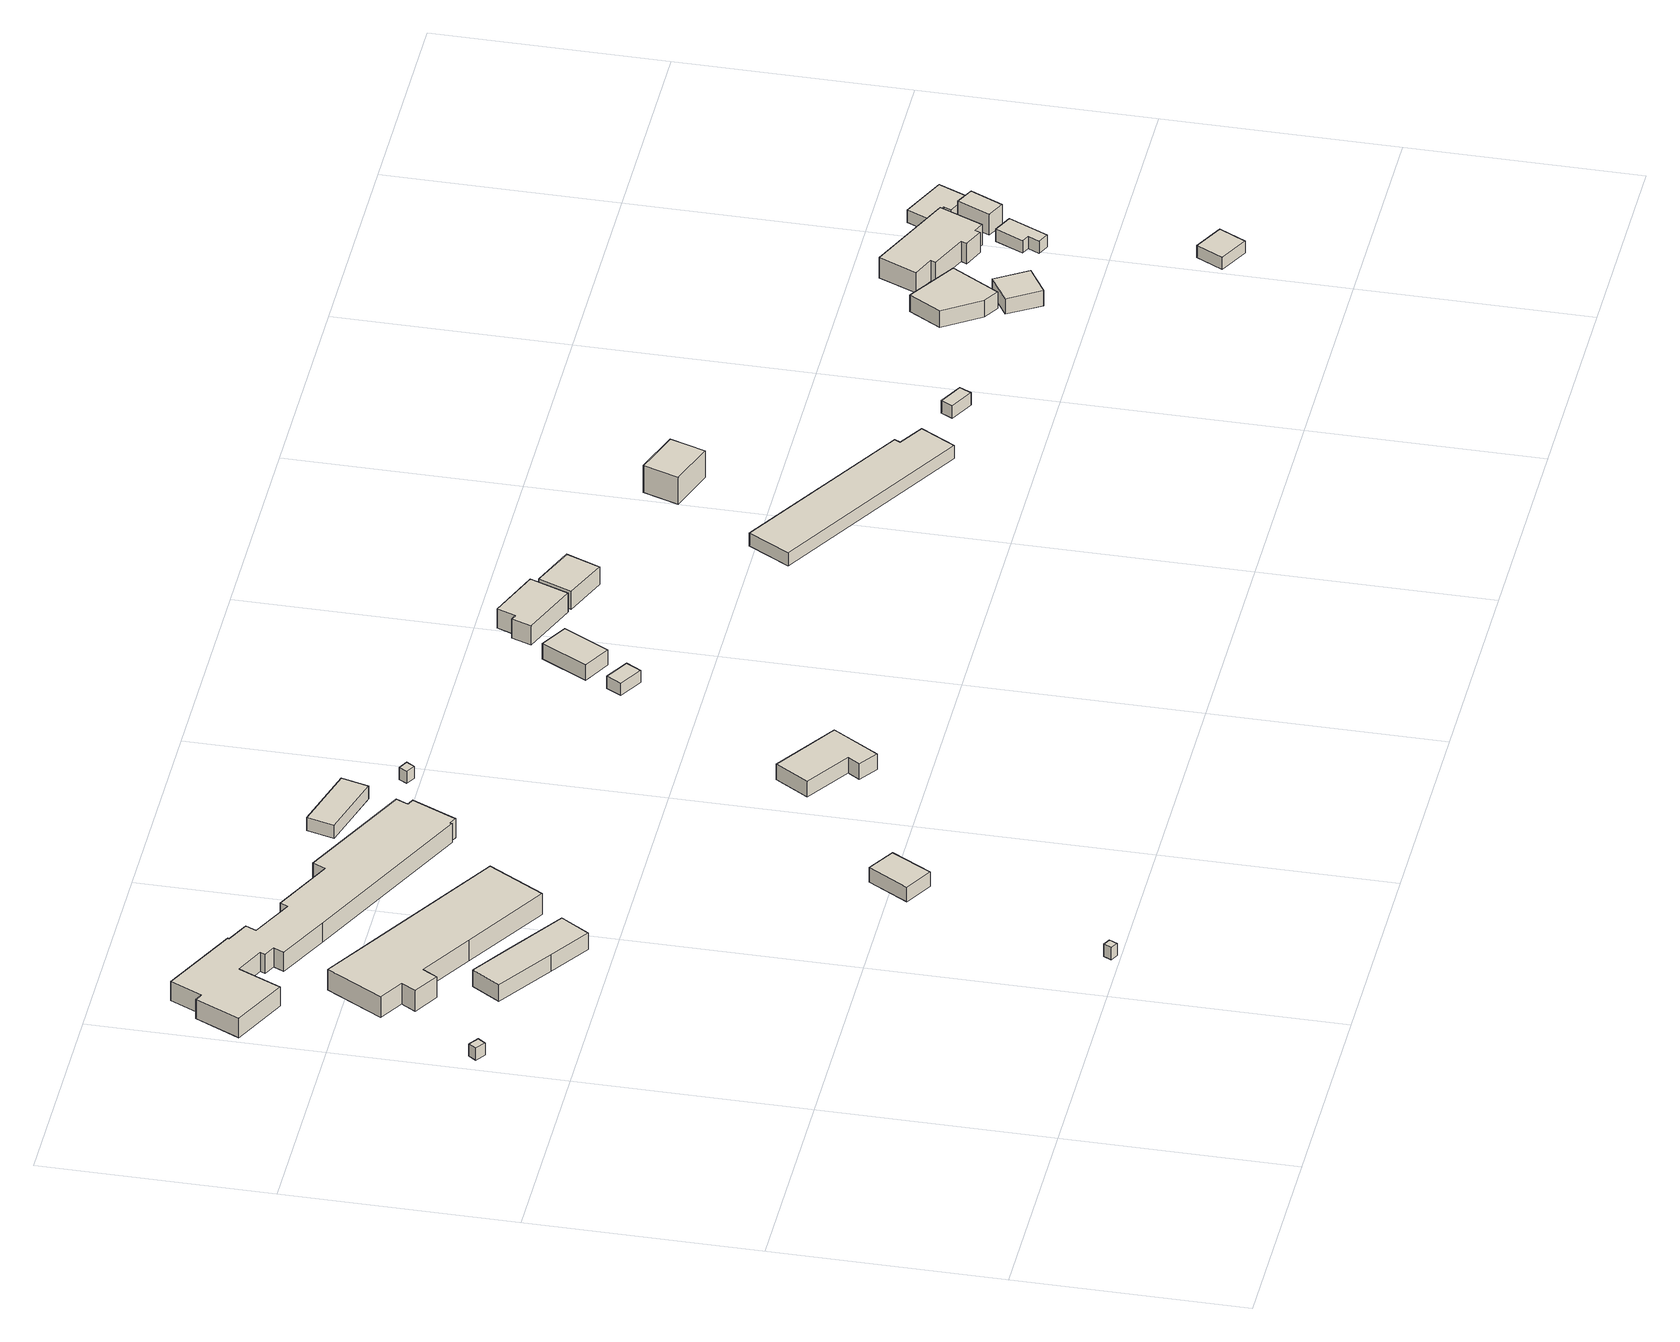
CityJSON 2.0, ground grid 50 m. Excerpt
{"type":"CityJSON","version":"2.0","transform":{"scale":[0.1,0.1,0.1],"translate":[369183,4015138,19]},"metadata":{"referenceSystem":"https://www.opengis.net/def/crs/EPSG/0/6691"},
"CityObjects":{
"building1":{"type":"Building","attributes":{"枝番":1,"利根川水系渡良瀬川洪水浸水想定区域（計画規模）.規模":"L1","利根川水系渡良瀬川洪水浸水想定区域（計画規模）.浸水ランク":"2","利根川水系渡良瀬川洪水浸水想定区域（計画規模）.浸水深":2.23,"利根川水系渡良瀬川洪水浸水想定区域（計画規模）.継続時間":6.7,"利根川水系渡良瀬川洪水浸水想定区域（想定最大規模）.規模":"L2","利根川水系渡良瀬川洪水浸水想定区域（想定最大規模）.浸水ランク":"3","利根川水系渡良瀬川洪水浸水想定区域（想定最大規模）.浸水深":3.54,"利根川水系渡良瀬川洪水浸水想定区域（想定最大規模）.継続時間":20.1,"利根川水系矢場川洪水浸水想定区域（想定最大規模）.規模":"L2","利根川水系矢場川洪水浸水想定区域（想定最大規模）.浸水ランク":"2","利根川水系矢場川洪水浸水想定区域（想定最大規模）.浸水深":0.99,"利根川水系矢場川洪水浸水想定区域（想定最大規模）.継続時間":4.3,"利根川水系多々良川洪水浸水想定区域（計画規模）.規模":"L1","利根川水系多々良川洪水浸水想定区域（計画規模）.浸水ランク":"1","利根川水系多々良川洪水浸水想定区域（計画規模）.浸水深":0.33,"利根川水系多々良川洪水浸水想定区域（想定最大規模）.規模":"L2","利根川水系多々良川洪水浸水想定区域（想定最大規模）.浸水ランク":"2","利根川水系多々良川洪水浸水想定区域（想定最大規模）.浸水深":0.8,"利根川水系利根川洪水浸水想定区域（想定最大規模）.規模":"L2","利根川水系利根川洪水浸水想定区域（想定最大規模）.浸水ランク":"2","利根川水系利根川洪水浸水想定区域（想定最大規模）.浸水深":1.34,"BuildingDetails.prefecture":"10","BuildingDetails.city":"10207"},"geometry":[{"type":"Solid","lod":"1","boundaries":[[[[0,1,2,3]],[[2,4,5,3]],[[1,6,4,2]],[[0,7,6,1]],[[3,5,7,0]],[[4,6,7,5]]]]}]},
"building2":{"type":"Building","attributes":{"枝番":1,"利根川水系渡良瀬川洪水浸水想定区域（計画規模）.規模":"L1","利根川水系渡良瀬川洪水浸水想定区域（計画規模）.浸水ランク":"2","利根川水系渡良瀬川洪水浸水想定区域（計画規模）.浸水深":2.7,"利根川水系渡良瀬川洪水浸水想定区域（計画規模）.継続時間":11.9,"利根川水系渡良瀬川洪水浸水想定区域（想定最大規模）.規模":"L2","利根川水系渡良瀬川洪水浸水想定区域（想定最大規模）.浸水ランク":"3","利根川水系渡良瀬川洪水浸水想定区域（想定最大規模）.浸水深":3.79,"利根川水系渡良瀬川洪水浸水想定区域（想定最大規模）.継続時間":32.1,"利根川水系矢場川洪水浸水想定区域（想定最大規模）.規模":"L2","利根川水系矢場川洪水浸水想定区域（想定最大規模）.浸水ランク":"2","利根川水系矢場川洪水浸水想定区域（想定最大規模）.浸水深":1.17,"利根川水系矢場川洪水浸水想定区域（想定最大規模）.継続時間":16.3,"利根川水系多々良川洪水浸水想定区域（計画規模）.規模":"L1","利根川水系多々良川洪水浸水想定区域（計画規模）.浸水ランク":"2","利根川水系多々良川洪水浸水想定区域（計画規模）.浸水深":0.53,"利根川水系多々良川洪水浸水想定区域（計画規模）.継続時間":4.6,"利根川水系多々良川洪水浸水想定区域（想定最大規模）.規模":"L2","利根川水系多々良川洪水浸水想定区域（想定最大規模）.浸水ランク":"2","利根川水系多々良川洪水浸水想定区域（想定最大規模）.浸水深":0.99,"利根川水系多々良川洪水浸水想定区域（想定最大規模）.継続時間":14.3,"利根川水系利根川洪水浸水想定区域（想定最大規模）.規模":"L2","利根川水系利根川洪水浸水想定区域（想定最大規模）.浸水ランク":"2","利根川水系利根川洪水浸水想定区域（想定最大規模）.浸水深":1.74,"BuildingDetails.prefecture":"10","BuildingDetails.city":"10207"},"geometry":[{"type":"Solid","lod":"1","boundaries":[[[[8,9,10,11]],[[10,12,13,11]],[[9,14,12,10]],[[8,15,14,9]],[[11,13,15,8]],[[12,14,15,13]]]]}]},
"building3":{"type":"Building","attributes":{"枝番":1,"利根川水系渡良瀬川洪水浸水想定区域（計画規模）.規模":"L1","利根川水系渡良瀬川洪水浸水想定区域（計画規模）.浸水ランク":"2","利根川水系渡良瀬川洪水浸水想定区域（計画規模）.浸水深":1.74,"利根川水系渡良瀬川洪水浸水想定区域（計画規模）.継続時間":6.8,"利根川水系渡良瀬川洪水浸水想定区域（想定最大規模）.規模":"L2","利根川水系渡良瀬川洪水浸水想定区域（想定最大規模）.浸水ランク":"3","利根川水系渡良瀬川洪水浸水想定区域（想定最大規模）.浸水深":3.25,"利根川水系渡良瀬川洪水浸水想定区域（想定最大規模）.継続時間":20.3,"利根川水系矢場川洪水浸水想定区域（想定最大規模）.規模":"L2","利根川水系矢場川洪水浸水想定区域（想定最大規模）.浸水ランク":"2","利根川水系矢場川洪水浸水想定区域（想定最大規模）.浸水深":0.69,"利根川水系矢場川洪水浸水想定区域（想定最大規模）.継続時間":5,"利根川水系多々良川洪水浸水想定区域（計画規模）.規模":"L1","利根川水系多々良川洪水浸水想定区域（計画規模）.浸水ランク":"1","利根川水系多々良川洪水浸水想定区域（計画規模）.浸水深":0.03,"利根川水系多々良川洪水浸水想定区域（想定最大規模）.規模":"L2","利根川水系多々良川洪水浸水想定区域（想定最大規模）.浸水ランク":"1","利根川水系多々良川洪水浸水想定区域（想定最大規模）.浸水深":0.49,"利根川水系利根川洪水浸水想定区域（想定最大規模）.規模":"L2","利根川水系利根川洪水浸水想定区域（想定最大規模）.浸水ランク":"2","利根川水系利根川洪水浸水想定区域（想定最大規模）.浸水深":1.14,"usage":"411","measuredHeight":4.6,"BuildingDetails.prefecture":"10","BuildingDetails.city":"10207","BuildingDetails.surveyYear":2016},"geometry":[{"type":"Solid","lod":"1","boundaries":[[[[16,17,18,19,20,21]],[[20,22,23,21]],[[19,24,22,20]],[[18,25,24,19]],[[17,26,25,18]],[[16,27,26,17]],[[21,23,27,16]],[[22,24,25,26,27,23]]]]}]},
"building4":{"type":"Building","attributes":{"枝番":1,"利根川水系渡良瀬川洪水浸水想定区域（計画規模）.規模":"L1","利根川水系渡良瀬川洪水浸水想定区域（計画規模）.浸水ランク":"2","利根川水系渡良瀬川洪水浸水想定区域（計画規模）.浸水深":1.75,"利根川水系渡良瀬川洪水浸水想定区域（計画規模）.継続時間":6.8,"利根川水系渡良瀬川洪水浸水想定区域（想定最大規模）.規模":"L2","利根川水系渡良瀬川洪水浸水想定区域（想定最大規模）.浸水ランク":"3","利根川水系渡良瀬川洪水浸水想定区域（想定最大規模）.浸水深":3.25,"利根川水系渡良瀬川洪水浸水想定区域（想定最大規模）.継続時間":20.3,"利根川水系矢場川洪水浸水想定区域（想定最大規模）.規模":"L2","利根川水系矢場川洪水浸水想定区域（想定最大規模）.浸水ランク":"2","利根川水系矢場川洪水浸水想定区域（想定最大規模）.浸水深":0.69,"利根川水系矢場川洪水浸水想定区域（想定最大規模）.継続時間":5,"利根川水系多々良川洪水浸水想定区域（計画規模）.規模":"L1","利根川水系多々良川洪水浸水想定区域（計画規模）.浸水ランク":"1","利根川水系多々良川洪水浸水想定区域（計画規模）.浸水深":0.03,"利根川水系多々良川洪水浸水想定区域（想定最大規模）.規模":"L2","利根川水系多々良川洪水浸水想定区域（想定最大規模）.浸水ランク":"1","利根川水系多々良川洪水浸水想定区域（想定最大規模）.浸水深":0.49,"利根川水系利根川洪水浸水想定区域（想定最大規模）.規模":"L2","利根川水系利根川洪水浸水想定区域（想定最大規模）.浸水ランク":"2","利根川水系利根川洪水浸水想定区域（想定最大規模）.浸水深":1.14,"usage":"451","measuredHeight":6.8,"BuildingDetails.prefecture":"10","BuildingDetails.city":"10207","BuildingDetails.surveyYear":2016},"geometry":[{"type":"Solid","lod":"1","boundaries":[[[[28,29,30,31,32,33,34,35,36,37]],[[36,38,39,37]],[[35,40,38,36]],[[34,41,40,35]],[[33,42,41,34]],[[32,43,42,33]],[[31,44,43,32]],[[30,45,44,31]],[[29,46,45,30]],[[28,47,46,29]],[[37,39,47,28]],[[38,40,41,42,43,44,45,46,47,39]]]]}]},
"building5":{"type":"Building","attributes":{"枝番":1,"利根川水系渡良瀬川洪水浸水想定区域（計画規模）.規模":"L1","利根川水系渡良瀬川洪水浸水想定区域（計画規模）.浸水ランク":"3","利根川水系渡良瀬川洪水浸水想定区域（計画規模）.浸水深":4.33,"利根川水系渡良瀬川洪水浸水想定区域（計画規模）.継続時間":7.3,"利根川水系渡良瀬川洪水浸水想定区域（想定最大規模）.規模":"L2","利根川水系渡良瀬川洪水浸水想定区域（想定最大規模）.浸水ランク":"3","利根川水系渡良瀬川洪水浸水想定区域（想定最大規模）.浸水深":4.75,"利根川水系渡良瀬川洪水浸水想定区域（想定最大規模）.継続時間":21.4,"利根川水系矢場川洪水浸水想定区域（想定最大規模）.規模":"L2","利根川水系矢場川洪水浸水想定区域（想定最大規模）.浸水ランク":"2","利根川水系矢場川洪水浸水想定区域（想定最大規模）.浸水深":0.58,"利根川水系矢場川洪水浸水想定区域（想定最大規模）.継続時間":7.6,"利根川水系多々良川洪水浸水想定区域（計画規模）.規模":"L1","利根川水系多々良川洪水浸水想定区域（計画規模）.浸水ランク":"1","利根川水系多々良川洪水浸水想定区域（計画規模）.浸水深":0.13,"利根川水系多々良川洪水浸水想定区域（想定最大規模）.規模":"L2","利根川水系多々良川洪水浸水想定区域（想定最大規模）.浸水ランク":"1","利根川水系多々良川洪水浸水想定区域（想定最大規模）.浸水深":0.4,"利根川水系利根川洪水浸水想定区域（想定最大規模）.規模":"L2","利根川水系利根川洪水浸水想定区域（想定最大規模）.浸水ランク":"2","利根川水系利根川洪水浸水想定区域（想定最大規模）.浸水深":1.04,"usage":"451","measuredHeight":6.2,"BuildingDetails.prefecture":"10","BuildingDetails.city":"10207","BuildingDetails.surveyYear":2016},"geometry":[{"type":"Solid","lod":"1","boundaries":[[[[48,49,50,51,52,53,54,55,56,57,58,59,60,61,62,63,64,65,66,67,68,69,70,71,72,73]],[[72,74,75,73]],[[71,76,74,72]],[[70,77,76,71]],[[69,78,77,70]],[[68,79,78,69]],[[67,80,79,68]],[[66,81,80,67]],[[65,82,81,66]],[[64,83,82,65]],[[63,84,83,64]],[[62,85,84,63]],[[61,86,85,62]],[[60,87,86,61]],[[59,88,87,60]],[[58,89,88,59]],[[57,90,89,58]],[[56,91,90,57]],[[55,92,91,56]],[[54,93,92,55]],[[53,94,93,54]],[[52,95,94,53]],[[51,96,95,52]],[[50,97,96,51]],[[49,98,97,50]],[[48,99,98,49]],[[73,75,99,48]],[[74,76,77,78,79,80,81,82,83,84,85,86,87,88,89,90,91,92,93,94,95,96,97,98,99,75]]]]}]},
"building6":{"type":"Building","attributes":{"枝番":1,"利根川水系渡良瀬川洪水浸水想定区域（計画規模）.規模":"L1","利根川水系渡良瀬川洪水浸水想定区域（計画規模）.浸水ランク":"2","利根川水系渡良瀬川洪水浸水想定区域（計画規模）.浸水深":2.06,"利根川水系渡良瀬川洪水浸水想定区域（計画規模）.継続時間":10.2,"利根川水系渡良瀬川洪水浸水想定区域（想定最大規模）.規模":"L2","利根川水系渡良瀬川洪水浸水想定区域（想定最大規模）.浸水ランク":"3","利根川水系渡良瀬川洪水浸水想定区域（想定最大規模）.浸水深":3.45,"利根川水系渡良瀬川洪水浸水想定区域（想定最大規模）.継続時間":29.6,"利根川水系矢場川洪水浸水想定区域（想定最大規模）.規模":"L2","利根川水系矢場川洪水浸水想定区域（想定最大規模）.浸水ランク":"2","利根川水系矢場川洪水浸水想定区域（想定最大規模）.浸水深":0.88,"利根川水系矢場川洪水浸水想定区域（想定最大規模）.継続時間":13.6,"利根川水系多々良川洪水浸水想定区域（計画規模）.規模":"L1","利根川水系多々良川洪水浸水想定区域（計画規模）.浸水ランク":"1","利根川水系多々良川洪水浸水想定区域（計画規模）.浸水深":0.23,"利根川水系多々良川洪水浸水想定区域（想定最大規模）.規模":"L2","利根川水系多々良川洪水浸水想定区域（想定最大規模）.浸水ランク":"2","利根川水系多々良川洪水浸水想定区域（想定最大規模）.浸水深":0.69,"利根川水系多々良川洪水浸水想定区域（想定最大規模）.継続時間":11,"利根川水系利根川洪水浸水想定区域（想定最大規模）.規模":"L2","利根川水系利根川洪水浸水想定区域（想定最大規模）.浸水ランク":"2","利根川水系利根川洪水浸水想定区域（想定最大規模）.浸水深":1.44,"usage":"411","measuredHeight":4,"BuildingDetails.prefecture":"10","BuildingDetails.city":"10207","BuildingDetails.surveyYear":2016},"geometry":[{"type":"Solid","lod":"1","boundaries":[[[[100,101,102,103]],[[102,104,105,103]],[[101,106,104,102]],[[100,107,106,101]],[[103,105,107,100]],[[104,106,107,105]]]]}]},
"building7":{"type":"Building","attributes":{"枝番":1,"利根川水系渡良瀬川洪水浸水想定区域（計画規模）.規模":"L1","利根川水系渡良瀬川洪水浸水想定区域（計画規模）.浸水ランク":"2","利根川水系渡良瀬川洪水浸水想定区域（計画規模）.浸水深":1.86,"利根川水系渡良瀬川洪水浸水想定区域（計画規模）.継続時間":7.1,"利根川水系渡良瀬川洪水浸水想定区域（想定最大規模）.規模":"L2","利根川水系渡良瀬川洪水浸水想定区域（想定最大規模）.浸水ランク":"3","利根川水系渡良瀬川洪水浸水想定区域（想定最大規模）.浸水深":3.26,"利根川水系渡良瀬川洪水浸水想定区域（想定最大規模）.継続時間":20.9,"利根川水系矢場川洪水浸水想定区域（想定最大規模）.規模":"L2","利根川水系矢場川洪水浸水想定区域（想定最大規模）.浸水ランク":"2","利根川水系矢場川洪水浸水想定区域（想定最大規模）.浸水深":0.68,"利根川水系矢場川洪水浸水想定区域（想定最大規模）.継続時間":6.8,"利根川水系多々良川洪水浸水想定区域（想定最大規模）.規模":"L2","利根川水系多々良川洪水浸水想定区域（想定最大規模）.浸水ランク":"1","利根川水系多々良川洪水浸水想定区域（想定最大規模）.浸水深":0.49,"利根川水系利根川洪水浸水想定区域（想定最大規模）.規模":"L2","利根川水系利根川洪水浸水想定区域（想定最大規模）.浸水ランク":"2","利根川水系利根川洪水浸水想定区域（想定最大規模）.浸水深":1.14,"usage":"411","measuredHeight":3.6,"BuildingDetails.prefecture":"10","BuildingDetails.city":"10207","BuildingDetails.surveyYear":2016},"geometry":[{"type":"Solid","lod":"1","boundaries":[[[[108,109,110,111]],[[110,112,113,111]],[[109,114,112,110]],[[108,115,114,109]],[[111,113,115,108]],[[112,114,115,113]]]]}]},
"building8":{"type":"Building","attributes":{"枝番":1,"利根川水系渡良瀬川洪水浸水想定区域（計画規模）.規模":"L1","利根川水系渡良瀬川洪水浸水想定区域（計画規模）.浸水ランク":"2","利根川水系渡良瀬川洪水浸水想定区域（計画規模）.浸水深":1.76,"利根川水系渡良瀬川洪水浸水想定区域（計画規模）.継続時間":8.6,"利根川水系渡良瀬川洪水浸水想定区域（想定最大規模）.規模":"L2","利根川水系渡良瀬川洪水浸水想定区域（想定最大規模）.浸水ランク":"3","利根川水系渡良瀬川洪水浸水想定区域（想定最大規模）.浸水深":3.15,"利根川水系渡良瀬川洪水浸水想定区域（想定最大規模）.継続時間":25.7,"利根川水系矢場川洪水浸水想定区域（想定最大規模）.規模":"L2","利根川水系矢場川洪水浸水想定区域（想定最大規模）.浸水ランク":"2","利根川水系矢場川洪水浸水想定区域（想定最大規模）.浸水深":0.57,"利根川水系矢場川洪水浸水想定区域（想定最大規模）.継続時間":10.9,"利根川水系多々良川洪水浸水想定区域（計画規模）.規模":"L1","利根川水系多々良川洪水浸水想定区域（計画規模）.浸水ランク":"1","利根川水系多々良川洪水浸水想定区域（計画規模）.浸水深":0.03,"利根川水系多々良川洪水浸水想定区域（想定最大規模）.規模":"L2","利根川水系多々良川洪水浸水想定区域（想定最大規模）.浸水ランク":"1","利根川水系多々良川洪水浸水想定区域（想定最大規模）.浸水深":0.4,"利根川水系多々良川洪水浸水想定区域（想定最大規模）.継続時間":7.1,"利根川水系利根川洪水浸水想定区域（想定最大規模）.規模":"L2","利根川水系利根川洪水浸水想定区域（想定最大規模）.浸水ランク":"2","利根川水系利根川洪水浸水想定区域（想定最大規模）.浸水深":1.14,"usage":"411","measuredHeight":7,"BuildingDetails.prefecture":"10","BuildingDetails.city":"10207","BuildingDetails.surveyYear":2016},"geometry":[{"type":"Solid","lod":"1","boundaries":[[[[116,117,118,119,120,121]],[[120,122,123,121]],[[119,124,122,120]],[[118,125,124,119]],[[117,126,125,118]],[[116,127,126,117]],[[121,123,127,116]],[[122,124,125,126,127,123]]]]}]},
"building9":{"type":"Building","attributes":{"枝番":1,"利根川水系渡良瀬川洪水浸水想定区域（計画規模）.規模":"L1","利根川水系渡良瀬川洪水浸水想定区域（計画規模）.浸水ランク":"2","利根川水系渡良瀬川洪水浸水想定区域（計画規模）.浸水深":2.08,"利根川水系渡良瀬川洪水浸水想定区域（計画規模）.継続時間":7.4,"利根川水系渡良瀬川洪水浸水想定区域（想定最大規模）.規模":"L2","利根川水系渡良瀬川洪水浸水想定区域（想定最大規模）.浸水ランク":"3","利根川水系渡良瀬川洪水浸水想定区域（想定最大規模）.浸水深":3.46,"利根川水系渡良瀬川洪水浸水想定区域（想定最大規模）.継続時間":21.8,"利根川水系矢場川洪水浸水想定区域（想定最大規模）.規模":"L2","利根川水系矢場川洪水浸水想定区域（想定最大規模）.浸水ランク":"2","利根川水系矢場川洪水浸水想定区域（想定最大規模）.浸水深":0.88,"利根川水系矢場川洪水浸水想定区域（想定最大規模）.継続時間":7.9,"利根川水系多々良川洪水浸水想定区域（計画規模）.規模":"L1","利根川水系多々良川洪水浸水想定区域（想定最大規模）.規模":"L2","利根川水系多々良川洪水浸水想定区域（想定最大規模）.浸水ランク":"2","利根川水系多々良川洪水浸水想定区域（想定最大規模）.浸水深":0.69,"利根川水系多々良川洪水浸水想定区域（想定最大規模）.継続時間":1.2,"利根川水系利根川洪水浸水想定区域（想定最大規模）.規模":"L2","利根川水系利根川洪水浸水想定区域（想定最大規模）.浸水ランク":"2","利根川水系利根川洪水浸水想定区域（想定最大規模）.浸水深":1.34,"BuildingDetails.prefecture":"10","BuildingDetails.city":"10207"},"geometry":[{"type":"Solid","lod":"1","boundaries":[[[[128,129,130,131]],[[130,132,133,131]],[[129,134,132,130]],[[128,135,134,129]],[[131,133,135,128]],[[132,134,135,133]]]]}]},
"building10":{"type":"Building","attributes":{"枝番":1,"利根川水系渡良瀬川洪水浸水想定区域（計画規模）.規模":"L1","利根川水系渡良瀬川洪水浸水想定区域（計画規模）.浸水ランク":"2","利根川水系渡良瀬川洪水浸水想定区域（計画規模）.浸水深":2.64,"利根川水系渡良瀬川洪水浸水想定区域（計画規模）.継続時間":9.4,"利根川水系渡良瀬川洪水浸水想定区域（想定最大規模）.規模":"L2","利根川水系渡良瀬川洪水浸水想定区域（想定最大規模）.浸水ランク":"3","利根川水系渡良瀬川洪水浸水想定区域（想定最大規模）.浸水深":3.96,"利根川水系渡良瀬川洪水浸水想定区域（想定最大規模）.継続時間":28.3,"利根川水系矢場川洪水浸水想定区域（想定最大規模）.規模":"L2","利根川水系矢場川洪水浸水想定区域（想定最大規模）.浸水ランク":"2","利根川水系矢場川洪水浸水想定区域（想定最大規模）.浸水深":1.38,"利根川水系矢場川洪水浸水想定区域（想定最大規模）.継続時間":12.5,"利根川水系多々良川洪水浸水想定区域（計画規模）.規模":"L1","利根川水系多々良川洪水浸水想定区域（計画規模）.浸水ランク":"2","利根川水系多々良川洪水浸水想定区域（計画規模）.浸水深":0.73,"利根川水系多々良川洪水浸水想定区域（想定最大規模）.規模":"L2","利根川水系多々良川洪水浸水想定区域（想定最大規模）.浸水ランク":"2","利根川水系多々良川洪水浸水想定区域（想定最大規模）.浸水深":1.18,"利根川水系多々良川洪水浸水想定区域（想定最大規模）.継続時間":9.4,"利根川水系利根川洪水浸水想定区域（想定最大規模）.規模":"L2","利根川水系利根川洪水浸水想定区域（想定最大規模）.浸水ランク":"2","利根川水系利根川洪水浸水想定区域（想定最大規模）.浸水深":1.84,"usage":"411","BuildingDetails.prefecture":"10","BuildingDetails.city":"10207","BuildingDetails.surveyYear":2016},"geometry":[{"type":"Solid","lod":"1","boundaries":[[[[136,137,138,139]],[[138,140,141,139]],[[137,142,140,138]],[[136,143,142,137]],[[139,141,143,136]],[[140,142,143,141]]]]}]},
"building11":{"type":"Building","attributes":{"枝番":1,"利根川水系渡良瀬川洪水浸水想定区域（計画規模）.規模":"L1","利根川水系渡良瀬川洪水浸水想定区域（計画規模）.浸水ランク":"2","利根川水系渡良瀬川洪水浸水想定区域（計画規模）.浸水深":2.57,"利根川水系渡良瀬川洪水浸水想定区域（計画規模）.継続時間":9.4,"利根川水系渡良瀬川洪水浸水想定区域（想定最大規模）.規模":"L2","利根川水系渡良瀬川洪水浸水想定区域（想定最大規模）.浸水ランク":"3","利根川水系渡良瀬川洪水浸水想定区域（想定最大規模）.浸水深":3.77,"利根川水系渡良瀬川洪水浸水想定区域（想定最大規模）.継続時間":28.3,"利根川水系矢場川洪水浸水想定区域（想定最大規模）.規模":"L2","利根川水系矢場川洪水浸水想定区域（想定最大規模）.浸水ランク":"2","利根川水系矢場川洪水浸水想定区域（想定最大規模）.浸水深":1.17,"利根川水系矢場川洪水浸水想定区域（想定最大規模）.継続時間":12.5,"利根川水系多々良川洪水浸水想定区域（計画規模）.規模":"L1","利根川水系多々良川洪水浸水想定区域（計画規模）.浸水ランク":"2","利根川水系多々良川洪水浸水想定区域（計画規模）.浸水深":0.53,"利根川水系多々良川洪水浸水想定区域（想定最大規模）.規模":"L2","利根川水系多々良川洪水浸水想定区域（想定最大規模）.浸水ランク":"2","利根川水系多々良川洪水浸水想定区域（想定最大規模）.浸水深":0.99,"利根川水系多々良川洪水浸水想定区域（想定最大規模）.継続時間":9.4,"利根川水系利根川洪水浸水想定区域（想定最大規模）.規模":"L2","利根川水系利根川洪水浸水想定区域（想定最大規模）.浸水ランク":"2","利根川水系利根川洪水浸水想定区域（想定最大規模）.浸水深":1.64,"usage":"411","measuredHeight":4.1,"BuildingDetails.prefecture":"10","BuildingDetails.city":"10207","BuildingDetails.surveyYear":2016},"geometry":[{"type":"Solid","lod":"1","boundaries":[[[[144,145,146,147]],[[146,148,149,147]],[[145,150,148,146]],[[144,151,150,145]],[[147,149,151,144]],[[148,150,151,149]]]]}]},
"building12":{"type":"Building","attributes":{"枝番":1,"利根川水系渡良瀬川洪水浸水想定区域（計画規模）.規模":"L1","利根川水系渡良瀬川洪水浸水想定区域（計画規模）.浸水ランク":"2","利根川水系渡良瀬川洪水浸水想定区域（計画規模）.浸水深":2.54,"利根川水系渡良瀬川洪水浸水想定区域（計画規模）.継続時間":9.4,"利根川水系渡良瀬川洪水浸水想定区域（想定最大規模）.規模":"L2","利根川水系渡良瀬川洪水浸水想定区域（想定最大規模）.浸水ランク":"3","利根川水系渡良瀬川洪水浸水想定区域（想定最大規模）.浸水深":3.67,"利根川水系渡良瀬川洪水浸水想定区域（想定最大規模）.継続時間":28.3,"利根川水系矢場川洪水浸水想定区域（想定最大規模）.規模":"L2","利根川水系矢場川洪水浸水想定区域（想定最大規模）.浸水ランク":"2","利根川水系矢場川洪水浸水想定区域（想定最大規模）.浸水深":1.08,"利根川水系矢場川洪水浸水想定区域（想定最大規模）.継続時間":12.5,"利根川水系多々良川洪水浸水想定区域（計画規模）.規模":"L1","利根川水系多々良川洪水浸水想定区域（計画規模）.浸水ランク":"1","利根川水系多々良川洪水浸水想定区域（計画規模）.浸水深":0.43,"利根川水系多々良川洪水浸水想定区域（想定最大規模）.規模":"L2","利根川水系多々良川洪水浸水想定区域（想定最大規模）.浸水ランク":"2","利根川水系多々良川洪水浸水想定区域（想定最大規模）.浸水深":0.9,"利根川水系多々良川洪水浸水想定区域（想定最大規模）.継続時間":9.4,"利根川水系利根川洪水浸水想定区域（想定最大規模）.規模":"L2","利根川水系利根川洪水浸水想定区域（想定最大規模）.浸水ランク":"2","利根川水系利根川洪水浸水想定区域（想定最大規模）.浸水深":1.54,"usage":"411","measuredHeight":6.4,"BuildingDetails.prefecture":"10","BuildingDetails.city":"10207","BuildingDetails.surveyYear":2016},"geometry":[{"type":"Solid","lod":"1","boundaries":[[[[152,153,154,155,156,157]],[[156,158,159,157]],[[155,160,158,156]],[[154,161,160,155]],[[153,162,161,154]],[[152,163,162,153]],[[157,159,163,152]],[[158,160,161,162,163,159]]]]}]},
"building13":{"type":"Building","attributes":{"枝番":1,"利根川水系渡良瀬川洪水浸水想定区域（計画規模）.規模":"L1","利根川水系渡良瀬川洪水浸水想定区域（計画規模）.浸水ランク":"2","利根川水系渡良瀬川洪水浸水想定区域（計画規模）.浸水深":2.61,"利根川水系渡良瀬川洪水浸水想定区域（計画規模）.継続時間":12.8,"利根川水系渡良瀬川洪水浸水想定区域（想定最大規模）.規模":"L2","利根川水系渡良瀬川洪水浸水想定区域（想定最大規模）.浸水ランク":"3","利根川水系渡良瀬川洪水浸水想定区域（想定最大規模）.浸水深":3.67,"利根川水系渡良瀬川洪水浸水想定区域（想定最大規模）.継続時間":33.6,"利根川水系矢場川洪水浸水想定区域（想定最大規模）.規模":"L2","利根川水系矢場川洪水浸水想定区域（想定最大規模）.浸水ランク":"2","利根川水系矢場川洪水浸水想定区域（想定最大規模）.浸水深":1.08,"利根川水系矢場川洪水浸水想定区域（想定最大規模）.継続時間":17.6,"利根川水系多々良川洪水浸水想定区域（計画規模）.規模":"L1","利根川水系多々良川洪水浸水想定区域（計画規模）.浸水ランク":"1","利根川水系多々良川洪水浸水想定区域（計画規模）.浸水深":0.43,"利根川水系多々良川洪水浸水想定区域（計画規模）.継続時間":6,"利根川水系多々良川洪水浸水想定区域（想定最大規模）.規模":"L2","利根川水系多々良川洪水浸水想定区域（想定最大規模）.浸水ランク":"2","利根川水系多々良川洪水浸水想定区域（想定最大規模）.浸水深":0.9,"利根川水系多々良川洪水浸水想定区域（想定最大規模）.継続時間":15.7,"利根川水系利根川洪水浸水想定区域（想定最大規模）.規模":"L2","利根川水系利根川洪水浸水想定区域（想定最大規模）.浸水ランク":"2","利根川水系利根川洪水浸水想定区域（想定最大規模）.浸水深":1.54,"usage":"411","measuredHeight":5.7,"BuildingDetails.prefecture":"10","BuildingDetails.city":"10207","BuildingDetails.surveyYear":2016},"geometry":[{"type":"Solid","lod":"1","boundaries":[[[[164,165,166,167]],[[166,168,169,167]],[[165,170,168,166]],[[164,171,170,165]],[[167,169,171,164]],[[168,170,171,169]]]]}]},
"building14":{"type":"Building","attributes":{"枝番":1,"利根川水系渡良瀬川洪水浸水想定区域（計画規模）.規模":"L1","利根川水系渡良瀬川洪水浸水想定区域（計画規模）.浸水ランク":"3","利根川水系渡良瀬川洪水浸水想定区域（計画規模）.浸水深":3.5,"利根川水系渡良瀬川洪水浸水想定区域（計画規模）.継続時間":15.4,"利根川水系渡良瀬川洪水浸水想定区域（想定最大規模）.規模":"L2","利根川水系渡良瀬川洪水浸水想定区域（想定最大規模）.浸水ランク":"3","利根川水系渡良瀬川洪水浸水想定区域（想定最大規模）.浸水深":4.67,"利根川水系渡良瀬川洪水浸水想定区域（想定最大規模）.継続時間":37.7,"利根川水系矢場川洪水浸水想定区域（想定最大規模）.規模":"L2","利根川水系矢場川洪水浸水想定区域（想定最大規模）.浸水ランク":"2","利根川水系矢場川洪水浸水想定区域（想定最大規模）.浸水深":1.48,"利根川水系矢場川洪水浸水想定区域（想定最大規模）.継続時間":21.2,"利根川水系多々良川洪水浸水想定区域（計画規模）.規模":"L1","利根川水系多々良川洪水浸水想定区域（計画規模）.浸水ランク":"2","利根川水系多々良川洪水浸水想定区域（計画規模）.浸水深":0.83,"利根川水系多々良川洪水浸水想定区域（計画規模）.継続時間":8.7,"利根川水系多々良川洪水浸水想定区域（想定最大規模）.規模":"L2","利根川水系多々良川洪水浸水想定区域（想定最大規模）.浸水ランク":"2","利根川水系多々良川洪水浸水想定区域（想定最大規模）.浸水深":1.3,"利根川水系多々良川洪水浸水想定区域（想定最大規模）.継続時間":19.3,"利根川水系利根川洪水浸水想定区域（想定最大規模）.規模":"L2","利根川水系利根川洪水浸水想定区域（想定最大規模）.浸水ランク":"2","利根川水系利根川洪水浸水想定区域（想定最大規模）.浸水深":1.94,"usage":"451","measuredHeight":4.2,"BuildingDetails.prefecture":"10","BuildingDetails.city":"10207","BuildingDetails.surveyYear":2016},"geometry":[{"type":"Solid","lod":"1","boundaries":[[[[172,173,174,175,176,177]],[[176,178,179,177]],[[175,180,178,176]],[[174,181,180,175]],[[173,182,181,174]],[[172,183,182,173]],[[177,179,183,172]],[[178,180,181,182,183,179]]]]}]},
"building15":{"type":"Building","attributes":{"枝番":1,"利根川水系渡良瀬川洪水浸水想定区域（計画規模）.規模":"L1","利根川水系渡良瀬川洪水浸水想定区域（計画規模）.浸水ランク":"3","利根川水系渡良瀬川洪水浸水想定区域（計画規模）.浸水深":3.54,"利根川水系渡良瀬川洪水浸水想定区域（計画規模）.継続時間":5.2,"利根川水系渡良瀬川洪水浸水想定区域（想定最大規模）.規模":"L2","利根川水系渡良瀬川洪水浸水想定区域（想定最大規模）.浸水ランク":"3","利根川水系渡良瀬川洪水浸水想定区域（想定最大規模）.浸水深":3.97,"利根川水系渡良瀬川洪水浸水想定区域（想定最大規模）.継続時間":15.9,"利根川水系矢場川洪水浸水想定区域（想定最大規模）.規模":"L2","利根川水系矢場川洪水浸水想定区域（想定最大規模）.浸水ランク":"2","利根川水系矢場川洪水浸水想定区域（想定最大規模）.浸水深":1.28,"利根川水系多々良川洪水浸水想定区域（計画規模）.規模":"L1","利根川水系多々良川洪水浸水想定区域（計画規模）.浸水ランク":"2","利根川水系多々良川洪水浸水想定区域（計画規模）.浸水深":0.73,"利根川水系多々良川洪水浸水想定区域（想定最大規模）.規模":"L2","利根川水系多々良川洪水浸水想定区域（想定最大規模）.浸水ランク":"2","利根川水系多々良川洪水浸水想定区域（想定最大規模）.浸水深":1.09,"利根川水系利根川洪水浸水想定区域（想定最大規模）.規模":"L2","利根川水系利根川洪水浸水想定区域（想定最大規模）.浸水ランク":"2","利根川水系利根川洪水浸水想定区域（想定最大規模）.浸水深":1.74,"usage":"411","measuredHeight":7.5,"BuildingDetails.prefecture":"10","BuildingDetails.city":"10207","BuildingDetails.surveyYear":2016},"geometry":[{"type":"Solid","lod":"1","boundaries":[[[[184,185,186,187]],[[186,188,189,187]],[[185,190,188,186]],[[184,191,190,185]],[[187,189,191,184]],[[188,190,191,189]]]]}]},
"building16":{"type":"Building","attributes":{"枝番":1,"利根川水系渡良瀬川洪水浸水想定区域（計画規模）.規模":"L1","利根川水系渡良瀬川洪水浸水想定区域（計画規模）.浸水ランク":"2","利根川水系渡良瀬川洪水浸水想定区域（計画規模）.浸水深":2.61,"利根川水系渡良瀬川洪水浸水想定区域（計画規模）.継続時間":9.9,"利根川水系渡良瀬川洪水浸水想定区域（想定最大規模）.規模":"L2","利根川水系渡良瀬川洪水浸水想定区域（想定最大規模）.浸水ランク":"3","利根川水系渡良瀬川洪水浸水想定区域（想定最大規模）.浸水深":3.67,"利根川水系渡良瀬川洪水浸水想定区域（想定最大規模）.継続時間":29.4,"利根川水系矢場川洪水浸水想定区域（想定最大規模）.規模":"L2","利根川水系矢場川洪水浸水想定区域（想定最大規模）.浸水ランク":"2","利根川水系矢場川洪水浸水想定区域（想定最大規模）.浸水深":0.98,"利根川水系矢場川洪水浸水想定区域（想定最大規模）.継続時間":13.2,"利根川水系多々良川洪水浸水想定区域（計画規模）.規模":"L1","利根川水系多々良川洪水浸水想定区域（計画規模）.浸水ランク":"1","利根川水系多々良川洪水浸水想定区域（計画規模）.浸水深":0.33,"利根川水系多々良川洪水浸水想定区域（想定最大規模）.規模":"L2","利根川水系多々良川洪水浸水想定区域（想定最大規模）.浸水ランク":"2","利根川水系多々良川洪水浸水想定区域（想定最大規模）.浸水深":0.8,"利根川水系多々良川洪水浸水想定区域（想定最大規模）.継続時間":10.5,"利根川水系利根川洪水浸水想定区域（想定最大規模）.規模":"L2","利根川水系利根川洪水浸水想定区域（想定最大規模）.浸水ランク":"2","利根川水系利根川洪水浸水想定区域（想定最大規模）.浸水深":1.44,"measuredHeight":3.6,"BuildingDetails.prefecture":"10","BuildingDetails.city":"10207"},"geometry":[{"type":"Solid","lod":"1","boundaries":[[[[192,193,194,195]],[[194,196,197,195]],[[193,198,196,194]],[[192,199,198,193]],[[195,197,199,192]],[[196,198,199,197]]]]}]},
"building17":{"type":"Building","attributes":{"枝番":1,"利根川水系渡良瀬川洪水浸水想定区域（計画規模）.規模":"L1","利根川水系渡良瀬川洪水浸水想定区域（計画規模）.浸水ランク":"2","利根川水系渡良瀬川洪水浸水想定区域（計画規模）.浸水深":2.78,"利根川水系渡良瀬川洪水浸水想定区域（計画規模）.継続時間":10.6,"利根川水系渡良瀬川洪水浸水想定区域（想定最大規模）.規模":"L2","利根川水系渡良瀬川洪水浸水想定区域（想定最大規模）.浸水ランク":"3","利根川水系渡良瀬川洪水浸水想定区域（想定最大規模）.浸水深":3.98,"利根川水系渡良瀬川洪水浸水想定区域（想定最大規模）.継続時間":30.1,"利根川水系矢場川洪水浸水想定区域（想定最大規模）.規模":"L2","利根川水系矢場川洪水浸水想定区域（想定最大規模）.浸水ランク":"2","利根川水系矢場川洪水浸水想定区域（想定最大規模）.浸水深":1.17,"利根川水系矢場川洪水浸水想定区域（想定最大規模）.継続時間":14.2,"利根川水系多々良川洪水浸水想定区域（計画規模）.規模":"L1","利根川水系多々良川洪水浸水想定区域（計画規模）.浸水ランク":"2","利根川水系多々良川洪水浸水想定区域（計画規模）.浸水深":0.53,"利根川水系多々良川洪水浸水想定区域（計画規模）.継続時間":0.9,"利根川水系多々良川洪水浸水想定区域（想定最大規模）.規模":"L2","利根川水系多々良川洪水浸水想定区域（想定最大規模）.浸水ランク":"2","利根川水系多々良川洪水浸水想定区域（想定最大規模）.浸水深":0.99,"利根川水系多々良川洪水浸水想定区域（想定最大規模）.継続時間":11.8,"利根川水系利根川洪水浸水想定区域（想定最大規模）.規模":"L2","利根川水系利根川洪水浸水想定区域（想定最大規模）.浸水ランク":"2","利根川水系利根川洪水浸水想定区域（想定最大規模）.浸水深":1.64,"usage":"411","measuredHeight":6.6,"BuildingDetails.prefecture":"10","BuildingDetails.city":"10207","BuildingDetails.surveyYear":2016},"geometry":[{"type":"Solid","lod":"1","boundaries":[[[[200,201,202,203,204]],[[203,205,206,204]],[[202,207,205,203]],[[201,208,207,202]],[[200,209,208,201]],[[204,206,209,200]],[[205,207,208,209,206]]]]}]},
"building18":{"type":"Building","attributes":{"枝番":1,"利根川水系渡良瀬川洪水浸水想定区域（計画規模）.規模":"L1","利根川水系渡良瀬川洪水浸水想定区域（計画規模）.浸水ランク":"2","利根川水系渡良瀬川洪水浸水想定区域（計画規模）.浸水深":2.43,"利根川水系渡良瀬川洪水浸水想定区域（計画規模）.継続時間":10.6,"利根川水系渡良瀬川洪水浸水想定区域（想定最大規模）.規模":"L2","利根川水系渡良瀬川洪水浸水想定区域（想定最大規模）.浸水ランク":"3","利根川水系渡良瀬川洪水浸水想定区域（想定最大規模）.浸水深":4.05,"利根川水系渡良瀬川洪水浸水想定区域（想定最大規模）.継続時間":30.1,"利根川水系矢場川洪水浸水想定区域（想定最大規模）.規模":"L2","利根川水系矢場川洪水浸水想定区域（想定最大規模）.浸水ランク":"2","利根川水系矢場川洪水浸水想定区域（想定最大規模）.浸水深":1.17,"利根川水系矢場川洪水浸水想定区域（想定最大規模）.継続時間":14.2,"利根川水系多々良川洪水浸水想定区域（計画規模）.規模":"L1","利根川水系多々良川洪水浸水想定区域（計画規模）.浸水ランク":"2","利根川水系多々良川洪水浸水想定区域（計画規模）.浸水深":0.53,"利根川水系多々良川洪水浸水想定区域（計画規模）.継続時間":0.9,"利根川水系多々良川洪水浸水想定区域（想定最大規模）.規模":"L2","利根川水系多々良川洪水浸水想定区域（想定最大規模）.浸水ランク":"2","利根川水系多々良川洪水浸水想定区域（想定最大規模）.浸水深":0.99,"利根川水系多々良川洪水浸水想定区域（想定最大規模）.継続時間":11.8,"利根川水系利根川洪水浸水想定区域（想定最大規模）.規模":"L2","利根川水系利根川洪水浸水想定区域（想定最大規模）.浸水ランク":"2","利根川水系利根川洪水浸水想定区域（想定最大規模）.浸水深":1.64,"usage":"411","measuredHeight":4.5,"BuildingDetails.prefecture":"10","BuildingDetails.city":"10207","BuildingDetails.surveyYear":2016},"geometry":[{"type":"Solid","lod":"1","boundaries":[[[[210,211,212,213]],[[212,214,215,213]],[[211,216,214,212]],[[210,217,216,211]],[[213,215,217,210]],[[214,216,217,215]]]]}]},
"building19":{"type":"Building","attributes":{"枝番":1,"利根川水系渡良瀬川洪水浸水想定区域（計画規模）.規模":"L1","利根川水系渡良瀬川洪水浸水想定区域（計画規模）.浸水ランク":"2","利根川水系渡良瀬川洪水浸水想定区域（計画規模）.浸水深":2.1,"利根川水系渡良瀬川洪水浸水想定区域（計画規模）.継続時間":14.6,"利根川水系渡良瀬川洪水浸水想定区域（想定最大規模）.規模":"L2","利根川水系渡良瀬川洪水浸水想定区域（想定最大規模）.浸水ランク":"3","利根川水系渡良瀬川洪水浸水想定区域（想定最大規模）.浸水深":3.91,"利根川水系渡良瀬川洪水浸水想定区域（想定最大規模）.継続時間":36.5,"利根川水系矢場川洪水浸水想定区域（想定最大規模）.規模":"L2","利根川水系矢場川洪水浸水想定区域（想定最大規模）.浸水ランク":"2","利根川水系矢場川洪水浸水想定区域（想定最大規模）.浸水深":1.17,"利根川水系矢場川洪水浸水想定区域（想定最大規模）.継続時間":20.3,"利根川水系多々良川洪水浸水想定区域（計画規模）.規模":"L1","利根川水系多々良川洪水浸水想定区域（計画規模）.浸水ランク":"2","利根川水系多々良川洪水浸水想定区域（計画規模）.浸水深":0.53,"利根川水系多々良川洪水浸水想定区域（計画規模）.継続時間":8.1,"利根川水系多々良川洪水浸水想定区域（想定最大規模）.規模":"L2","利根川水系多々良川洪水浸水想定区域（想定最大規模）.浸水ランク":"2","利根川水系多々良川洪水浸水想定区域（想定最大規模）.浸水深":0.99,"利根川水系多々良川洪水浸水想定区域（想定最大規模）.継続時間":18.4,"利根川水系利根川洪水浸水想定区域（想定最大規模）.規模":"L2","利根川水系利根川洪水浸水想定区域（想定最大規模）.浸水ランク":"2","利根川水系利根川洪水浸水想定区域（想定最大規模）.浸水深":1.84,"usage":"411","BuildingDetails.prefecture":"10","BuildingDetails.city":"10207","BuildingDetails.surveyYear":2016},"geometry":[{"type":"Solid","lod":"1","boundaries":[[[[218,219,220,221]],[[220,222,223,221]],[[219,224,222,220]],[[218,225,224,219]],[[221,223,225,218]],[[222,224,225,223]]]]}]},
"building20":{"type":"Building","attributes":{"枝番":1,"利根川水系渡良瀬川洪水浸水想定区域（計画規模）.規模":"L1","利根川水系渡良瀬川洪水浸水想定区域（計画規模）.浸水ランク":"2","利根川水系渡良瀬川洪水浸水想定区域（計画規模）.浸水深":1.98,"利根川水系渡良瀬川洪水浸水想定区域（計画規模）.継続時間":10.6,"利根川水系渡良瀬川洪水浸水想定区域（想定最大規模）.規模":"L2","利根川水系渡良瀬川洪水浸水想定区域（想定最大規模）.浸水ランク":"3","利根川水系渡良瀬川洪水浸水想定区域（想定最大規模）.浸水深":3.6,"利根川水系渡良瀬川洪水浸水想定区域（想定最大規模）.継続時間":30.1,"利根川水系矢場川洪水浸水想定区域（想定最大規模）.規模":"L2","利根川水系矢場川洪水浸水想定区域（想定最大規模）.浸水ランク":"2","利根川水系矢場川洪水浸水想定区域（想定最大規模）.浸水深":0.78,"利根川水系矢場川洪水浸水想定区域（想定最大規模）.継続時間":14.2,"利根川水系多々良川洪水浸水想定区域（計画規模）.規模":"L1","利根川水系多々良川洪水浸水想定区域（計画規模）.浸水ランク":"1","利根川水系多々良川洪水浸水想定区域（計画規模）.浸水深":0.13,"利根川水系多々良川洪水浸水想定区域（計画規模）.継続時間":0.9,"利根川水系多々良川洪水浸水想定区域（想定最大規模）.規模":"L2","利根川水系多々良川洪水浸水想定区域（想定最大規模）.浸水ランク":"2","利根川水系多々良川洪水浸水想定区域（想定最大規模）.浸水深":0.58,"利根川水系多々良川洪水浸水想定区域（想定最大規模）.継続時間":11.8,"利根川水系利根川洪水浸水想定区域（想定最大規模）.規模":"L2","利根川水系利根川洪水浸水想定区域（想定最大規模）.浸水ランク":"2","利根川水系利根川洪水浸水想定区域（想定最大規模）.浸水深":1.24,"usage":"411","measuredHeight":8.4,"BuildingDetails.prefecture":"10","BuildingDetails.city":"10207","BuildingDetails.surveyYear":2016},"geometry":[{"type":"Solid","lod":"1","boundaries":[[[[226,227,228,229,230,231,232,233,234,235]],[[234,236,237,235]],[[233,238,236,234]],[[232,239,238,233]],[[231,240,239,232]],[[230,241,240,231]],[[229,242,241,230]],[[228,243,242,229]],[[227,244,243,228]],[[226,245,244,227]],[[235,237,245,226]],[[236,238,239,240,241,242,243,244,245,237]]]]}]},
"building21":{"type":"Building","attributes":{"枝番":1,"利根川水系渡良瀬川洪水浸水想定区域（計画規模）.規模":"L1","利根川水系渡良瀬川洪水浸水想定区域（計画規模）.浸水ランク":"2","利根川水系渡良瀬川洪水浸水想定区域（計画規模）.浸水深":2.35,"利根川水系渡良瀬川洪水浸水想定区域（計画規模）.継続時間":4.5,"利根川水系渡良瀬川洪水浸水想定区域（想定最大規模）.規模":"L2","利根川水系渡良瀬川洪水浸水想定区域（想定最大規模）.浸水ランク":"3","利根川水系渡良瀬川洪水浸水想定区域（想定最大規模）.浸水深":4,"利根川水系渡良瀬川洪水浸水想定区域（想定最大規模）.継続時間":13.9,"利根川水系矢場川洪水浸水想定区域（想定最大規模）.規模":"L2","利根川水系矢場川洪水浸水想定区域（想定最大規模）.浸水ランク":"2","利根川水系矢場川洪水浸水想定区域（想定最大規模）.浸水深":1.17,"利根川水系多々良川洪水浸水想定区域（計画規模）.規模":"L1","利根川水系多々良川洪水浸水想定区域（計画規模）.浸水ランク":"2","利根川水系多々良川洪水浸水想定区域（計画規模）.浸水深":0.53,"利根川水系多々良川洪水浸水想定区域（計画規模）.継続時間":0.9,"利根川水系多々良川洪水浸水想定区域（想定最大規模）.規模":"L2","利根川水系多々良川洪水浸水想定区域（想定最大規模）.浸水ランク":"2","利根川水系多々良川洪水浸水想定区域（想定最大規模）.浸水深":0.99,"利根川水系多々良川洪水浸水想定区域（想定最大規模）.継続時間":11.8,"利根川水系利根川洪水浸水想定区域（想定最大規模）.規模":"L2","利根川水系利根川洪水浸水想定区域（想定最大規模）.浸水ランク":"2","利根川水系利根川洪水浸水想定区域（想定最大規模）.浸水深":1.64,"usage":"411","measuredHeight":3.1,"BuildingDetails.prefecture":"10","BuildingDetails.city":"10207","BuildingDetails.surveyYear":2016},"geometry":[{"type":"Solid","lod":"1","boundaries":[[[[246,247,248,249,250,251]],[[250,252,253,251]],[[249,254,252,250]],[[248,255,254,249]],[[247,256,255,248]],[[246,257,256,247]],[[251,253,257,246]],[[252,254,255,256,257,253]]]]}]},
"building22":{"type":"Building","attributes":{"枝番":1,"利根川水系渡良瀬川洪水浸水想定区域（計画規模）.規模":"L1","利根川水系渡良瀬川洪水浸水想定区域（計画規模）.浸水ランク":"2","利根川水系渡良瀬川洪水浸水想定区域（計画規模）.浸水深":2.58,"利根川水系渡良瀬川洪水浸水想定区域（計画規模）.継続時間":4.5,"利根川水系渡良瀬川洪水浸水想定区域（想定最大規模）.規模":"L2","利根川水系渡良瀬川洪水浸水想定区域（想定最大規模）.浸水ランク":"3","利根川水系渡良瀬川洪水浸水想定区域（想定最大規模）.浸水深":3.92,"利根川水系渡良瀬川洪水浸水想定区域（想定最大規模）.継続時間":13.9,"利根川水系矢場川洪水浸水想定区域（想定最大規模）.規模":"L2","利根川水系矢場川洪水浸水想定区域（想定最大規模）.浸水ランク":"2","利根川水系矢場川洪水浸水想定区域（想定最大規模）.浸水深":1.17,"利根川水系多々良川洪水浸水想定区域（計画規模）.規模":"L1","利根川水系多々良川洪水浸水想定区域（計画規模）.浸水ランク":"2","利根川水系多々良川洪水浸水想定区域（計画規模）.浸水深":0.53,"利根川水系多々良川洪水浸水想定区域（想定最大規模）.規模":"L2","利根川水系多々良川洪水浸水想定区域（想定最大規模）.浸水ランク":"2","利根川水系多々良川洪水浸水想定区域（想定最大規模）.浸水深":0.99,"利根川水系利根川洪水浸水想定区域（想定最大規模）.規模":"L2","利根川水系利根川洪水浸水想定区域（想定最大規模）.浸水ランク":"2","利根川水系利根川洪水浸水想定区域（想定最大規模）.浸水深":1.64,"usage":"411","measuredHeight":6.1,"BuildingDetails.prefecture":"10","BuildingDetails.city":"10207","BuildingDetails.surveyYear":2016},"geometry":[{"type":"Solid","lod":"1","boundaries":[[[[258,259,260,261]],[[260,262,263,261]],[[259,264,262,260]],[[258,265,264,259]],[[261,263,265,258]],[[262,264,265,263]]]]}]},
"building23":{"type":"Building","attributes":{"枝番":1,"利根川水系渡良瀬川洪水浸水想定区域（計画規模）.規模":"L1","利根川水系渡良瀬川洪水浸水想定区域（計画規模）.浸水ランク":"2","利根川水系渡良瀬川洪水浸水想定区域（計画規模）.浸水深":2.4,"利根川水系渡良瀬川洪水浸水想定区域（計画規模）.継続時間":4.5,"利根川水系渡良瀬川洪水浸水想定区域（想定最大規模）.規模":"L2","利根川水系渡良瀬川洪水浸水想定区域（想定最大規模）.浸水ランク":"3","利根川水系渡良瀬川洪水浸水想定区域（想定最大規模）.浸水深":3.72,"利根川水系渡良瀬川洪水浸水想定区域（想定最大規模）.継続時間":13.9,"利根川水系矢場川洪水浸水想定区域（想定最大規模）.規模":"L2","利根川水系矢場川洪水浸水想定区域（想定最大規模）.浸水ランク":"2","利根川水系矢場川洪水浸水想定区域（想定最大規模）.浸水深":0.98,"利根川水系多々良川洪水浸水想定区域（計画規模）.規模":"L1","利根川水系多々良川洪水浸水想定区域（計画規模）.浸水ランク":"1","利根川水系多々良川洪水浸水想定区域（計画規模）.浸水深":0.33,"利根川水系多々良川洪水浸水想定区域（想定最大規模）.規模":"L2","利根川水系多々良川洪水浸水想定区域（想定最大規模）.浸水ランク":"2","利根川水系多々良川洪水浸水想定区域（想定最大規模）.浸水深":0.8,"利根川水系利根川洪水浸水想定区域（想定最大規模）.規模":"L2","利根川水系利根川洪水浸水想定区域（想定最大規模）.浸水ランク":"2","利根川水系利根川洪水浸水想定区域（想定最大規模）.浸水深":1.44,"usage":"411","measuredHeight":3.7,"BuildingDetails.prefecture":"10","BuildingDetails.city":"10207","BuildingDetails.surveyYear":2016},"geometry":[{"type":"Solid","lod":"1","boundaries":[[[[266,267,268,269,270,271]],[[270,272,273,271]],[[269,274,272,270]],[[268,275,274,269]],[[267,276,275,268]],[[266,277,276,267]],[[271,273,277,266]],[[272,274,275,276,277,273]]]]}]}
},
"vertices":[
[25,1199,10],[37,1216,10],[58,1201,10],[46,1184,10],[58,1201,40],[46,1184,40],[37,1216,40],[25,1199,40],
[624,17,6],[633,34,6],[650,26,6],[641,8,6],[650,26,36],[641,8,36],[633,34,36],[624,17,36],
[358,1202,9],[488,1116,9],[447,1054,9],[357,1113,9],[235,1194,9],[276,1256,9],[235,1194,50],[276,1256,50],[357,1113,50],[447,1054,50],[488,1116,50],[358,1202,50],
[620,1290,10],[547,1168,10],[359,1281,10],[242,1351,10],[223,1319,10],[167,1352,10],[186,1384,10],[132,1416,10],[205,1539,10],[361,1445,10],[205,1539,61],[361,1445,61],[132,1416,61],[186,1384,61],[167,1352,61],[223,1319,61],[242,1351,61],[359,1281,61],[547,1168,61],[620,1290,61],
[364,1683,11],[407,1662,11],[415,1679,11],[551,1614,11],[564,1642,11],[814,1521,11],[802,1495,11],[817,1488,11],[771,1391,11],[755,1399,11],[753,1394,11],[363,1582,11],[249,1638,11],[260,1661,11],[234,1673,11],[239,1684,11],[175,1715,11],[130,1621,11],[6,1681,11],[54,1779,11],[71,1771,11],[105,1841,11],[276,1758,11],[274,1755,11],[324,1731,11],[313,1708,11],[324,1731,58],[313,1708,58],[274,1755,58],[276,1758,58],[105,1841,58],[71,1771,58],[54,1779,58],[6,1681,58],[130,1621,58],[175,1715,58],[239,1684,58],[234,1673,58],[260,1661,58],[249,1638,58],[363,1582,58],[753,1394,58],[755,1399,58],[771,1391,58],[817,1488,58],[802,1495,58],[814,1521,58],[564,1642,58],[551,1614,58],[415,1679,58],[407,1662,58],[364,1683,58],
[737,459,8],[789,547,8],[849,511,8],[798,423,8],[849,511,44],[798,423,44],[789,547,44],[737,459,44],
[719,1629,12],[735,1689,12],[883,1648,12],[867,1589,12],[883,1648,44],[867,1589,44],[735,1689,44],[719,1629,44],
[1133,636,8],[1151,663,8],[1053,727,8],[1100,800,8],[1240,709,8],[1175,608,8],[1240,709,46],[1175,608,46],[1100,800,46],[1053,727,46],[1151,663,46],[1133,636,46],
[936,1525,11],[946,1542,11],[967,1531,11],[956,1513,11],[967,1531,41],[956,1513,41],[946,1542,41],[936,1525,41],
[1326,1164,6],[1345,1197,6],[1397,1167,6],[1378,1134,6],[1397,1167,36],[1378,1134,36],[1345,1197,36],[1326,1164,36],
[1364,1244,6],[1420,1344,6],[1480,1310,6],[1424,1211,6],[1480,1310,44],[1424,1211,44],[1420,1344,44],[1364,1244,44],
[1459,1375,8],[1475,1418,8],[1488,1413,8],[1504,1454,8],[1619,1409,8],[1586,1325,8],[1619,1409,55],[1586,1325,55],[1504,1454,55],[1488,1413,55],[1475,1418,55],[1459,1375,55],
[1599,1321,6],[1629,1394,6],[1724,1355,6],[1694,1282,6],[1724,1355,50],[1694,1282,50],[1629,1394,50],[1599,1321,50],
[1835,924,4],[1888,1014,4],[2263,792,4],[2256,779,4],[2311,746,4],[2266,670,4],[2311,746,36],[2266,670,36],[2256,779,36],[2263,792,36],[1888,1014,36],[1835,924,36],
[1998,1182,6],[2025,1259,6],[2126,1224,6],[2100,1147,6],[2126,1224,72],[2100,1147,72],[2025,1259,72],[1998,1182,72],
[2399,701,6],[2412,726,6],[2464,699,6],[2451,673,6],[2464,699,37],[2451,673,37],[2412,726,37],[2399,701,37],
[2757,708,5],[2703,788,5],[2746,858,5],[2855,791,5],[2791,687,5],[2855,791,46],[2791,687,46],[2746,858,46],[2703,788,46],[2757,708,46],
[2776,669,4],[2839,708,4],[2883,638,4],[2820,599,4],[2883,638,42],[2820,599,42],[2839,708,42],[2776,669,42],
[3015,272,3],[3046,330,3],[3111,296,3],[3080,238,3],[3111,296,33],[3080,238,33],[3046,330,33],[3015,272,33],
[2926,778,8],[2932,790,8],[2850,826,8],[2854,837,8],[2807,857,8],[2844,941,8],[3039,855,8],[2997,760,8],[2975,770,8],[2970,759,8],[2975,770,58],[2970,759,58],[2997,760,58],[3039,855,58],[2844,941,58],[2807,857,58],[2854,837,58],[2850,826,58],[2932,790,58],[2926,778,58],
[2993,643,6],[3005,668,6],[2988,676,6],[3017,737,6],[3059,717,6],[3018,631,6],[3059,717,36],[3018,631,36],[3017,737,36],[2988,676,36],[3005,668,36],[2993,643,36],
[3031,753,9],[3064,824,9],[3104,805,9],[3070,734,9],[3104,805,60],[3070,734,60],[3064,824,60],[3031,753,60],
[3059,836,9],[3066,853,9],[3019,875,9],[3042,923,9],[3141,878,9],[3111,812,9],[3141,878,40],[3111,812,40],[3042,923,40],[3019,875,40],[3066,853,40],[3059,836,40]
]}
